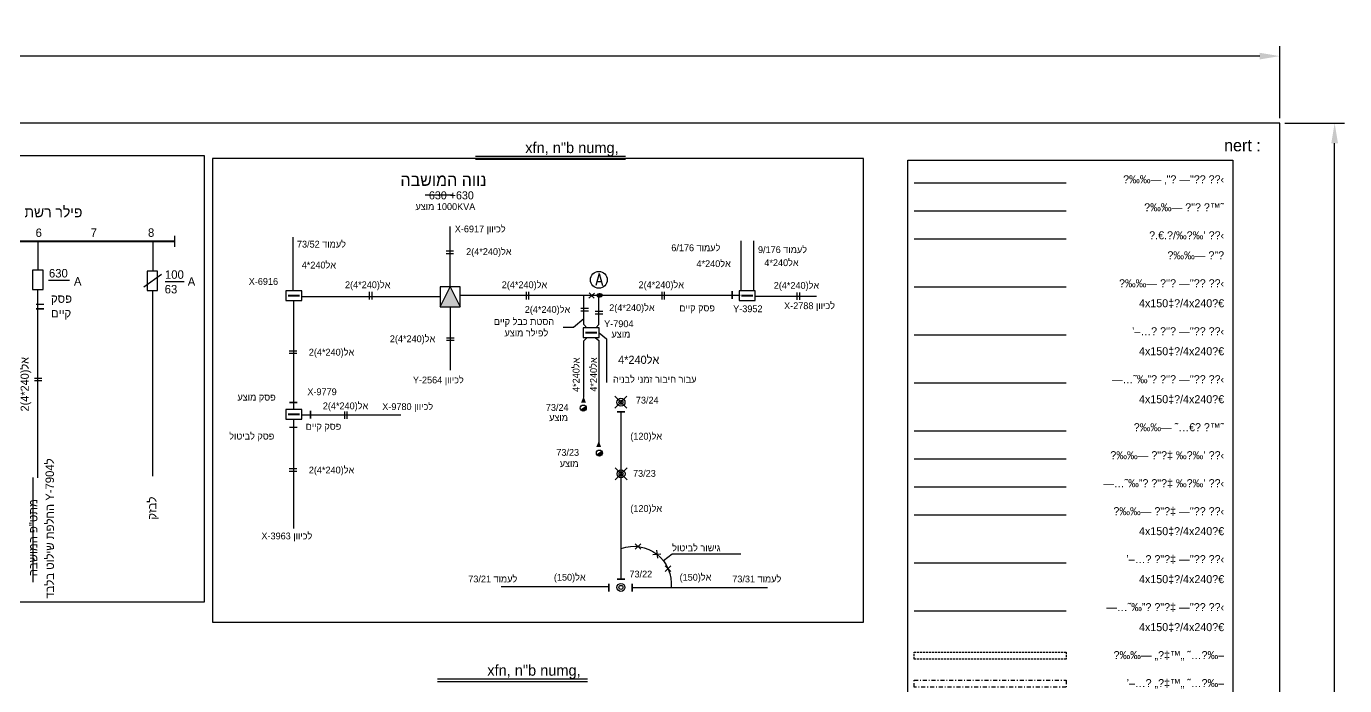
# Model space of a CAD drawing. Header units: metres. Extents: x 220080 to 220677, y 629869 to 630193.
# Drawn here: x 220512.6 to 220677.3, y 630111 to 630193.4 of the extents above; entities that cross this region are included whole.
import ezdxf
from ezdxf.enums import TextEntityAlignment as Align

# ---------------------------------------------------------------- set-up
doc = ezdxf.new("R2010")
doc.units = ezdxf.units.M
doc.header["$LTSCALE"] = 0.5
doc.header["$MEASUREMENT"] = 0
doc.header["$PDMODE"] = 66
doc.header["$PDSIZE"] = 0.75
doc.linetypes.add('DASH15', pattern=[1.5, 1, -0.5])
doc.linetypes.add('DASHDOT4', pattern=[4, 2, -1, 0, -1])
for name, color, linetype in [('1204', 7, 'Continuous'), ('1803', 36, 'Continuous'), ('6021', 5, 'Continuous'), ('6031', 254, 'Continuous'), ('6051', 130, 'Continuous'), ('6081', 1, 'CABLEUNDEXIST03'), ('6091', 3, 'CABLEUNDEXIST03'), ('6092', 3, 'CABLEUNDPROPOSE03'), ('6093', 3, 'CABLEUNDDESTROY03'), ('6141', 164, 'Continuous'), ('6143', 164, 'LINEDESTROY03'), ('6151', 6, 'CABLEUNDEXIST03'), ('6152', 6, 'CABLEUNDPROPOSE03'), ('6153', 6, 'CABLEUNDDESTROY03'), ('6202', 2, 'Continuous'), ('6211', 2, 'Continuous'), ('6241', 51, 'Continuous'), ('6241H', 7, 'Continuous'), ('6242', 51, 'Continuous'), ('6261', 51, 'Continuous'), ('6272', 7, 'Continuous'), ('6301', 7, 'Continuous'), ('6312', 7, 'Continuous'), ('6321', 7, 'Continuous'), ('6411', 7, 'Continuous'), ('6413', 7, 'Continuous'), ('6512', 120, 'Continuous'), ('6515', 121, 'Continuous'), ('6516', 20, 'Continuous'), ('6541', 7, 'Continuous'), ('6543', 7, 'Continuous'), ('6561', 7, 'Continuous'), ('6590', 90, 'Continuous'), ('6701', 7, 'DASH15'), ('6706', 7, 'Continuous'), ('6707', 7, 'DASHDOT4'), ('6815', 255, 'Continuous'), ('6901', 132, 'Continuous'), ('6910', 210, 'Continuous'), ('6911', 3, 'Continuous'), ('I_OTHER', 7, 'Continuous'), ('PLTMarker', 41, 'Continuous')]:
    doc.layers.add(name, color=color, linetype=linetype)
doc.styles.add('BITUL', font='bitul')
doc.styles.add('coord', font='romant', dxfattribs={"width": 0.8})
doc.styles.add('HEBTXT', font='HEBTXT')
doc.styles.add('MIRYM', font='mirym')
doc.linetypes.add('CABLEUNDDESTROY03', pattern='A,1,[223,elecad.shx,S=0.01,R=0,X=0,Y=0],3,[222,elecad.shx,S=0.01,R=0,X=0,Y=0],3,[222,elecad.shx,S=0.01,R=0,X=0,Y=0],2', length=9)
doc.linetypes.add('CABLEUNDEXIST03', pattern='A,3.5,[222,elecad.shx,S=0.01,R=0,X=0,Y=0],1.5', length=5)
doc.linetypes.add('CABLEUNDPROPOSE03', pattern='A,2,[222,elecad.shx,S=0.01,R=0,X=0,Y=0],2,-1', length=5)
doc.linetypes.add('LINEDESTROY03', pattern='A,1,[223,elecad.shx,S=0.01,R=0,X=0,Y=0],9', length=10)
doc.dimstyles.new('ISO-25', dxfattribs={"dimtxt": 2.5, "dimasz": 2.5, "dimexe": 1.25, "dimexo": 0.625, "dimtad": 1, "dimtxsty": 'Standard', "dimcen": 2.5, "dimadec": 0, "dimazin": 0, "dimtfac": 1, "dimtmove": 0, "dimatfit": 3, "dimfxl": 1, "dimarcsym": 0})

# ---------------------------------------------------------------- blocks, each defined once
blk = doc.blocks.new('6911')
at = {"color": 0, "style": 'HEBTXT', "flags": 1}
blk.add_attdef('CODE', (-2.918273786192863, 6.39860106401326), '', height=1.7, dxfattribs=at)
at = {"color": 0, "style": 'HEBTXT'}
for tag, p in [('PATH', (0.1685931892740369, 4.708077042660847)), ('HTCH', (0.1685931892740369, 2.708077042660845))]:
    blk.add_attdef(tag, text='', height=1.7, dxfattribs=at).set_placement(p, align=Align.MIDDLE_CENTER)
blk = doc.blocks.new('68152')
for p, q in [((0.9375, 0.3125), (-0.9375, 0.3125)), ((0.9375, -0.3125), (-0.9375, -0.3125))]:
    blk.add_line(p, q)
blk = doc.blocks.new('6516')
at = {"color": 0, "const_width": 0.4}
blk.add_lwpolyline([(0, 1), (0, -1)], dxfattribs=at)
at = {"color": 0, "style": 'HEBTXT', "flags": 1}
for tag, p in [('POLE_NUM', (0.5826660638338044, 1.177121769801831)), ('POLE_TYPE', (0.5905612888339269, -1.225765482506186))]:
    blk.add_attdef(tag, p, '', height=1.7, dxfattribs=at)
blk = doc.blocks.new('6241')
at = {"color": 0}
blk.add_lwpolyline([(-2, -1.2), (2, -1.2), (2, 1.2), (-2, 1.2)], close=True, dxfattribs=at)
blk.add_lwpolyline([(-2, -1.2), (2, -1.2), (2, 1.2), (-2, 1.2)], close=True, dxfattribs=at)
at = {"color": 0, "const_width": 0.48}
blk.add_lwpolyline([(-1.44, 0), (1.44, 0)], dxfattribs=at)
blk.add_lwpolyline([(-1.44, 0), (1.44, 0)], dxfattribs=at)
at = {"color": 0, "style": 'HEBTXT'}
blk.add_attdef('PIL_NAME', (2.419787829582073, 1.77638437479181), '', height=1.7, dxfattribs=at)
at = {"color": 0, "style": 'HEBTXT', "flags": 1}
for tag, p in [('TYPE', (2.430312187874677, -0.6100260974752345)), ('MAP_TYPE', (2.422904044661143, -2.676711798494251))]:
    blk.add_attdef(tag, p, '', height=1.7, dxfattribs=at)
blk = doc.blocks.new('6211')
at = {"color": 0}
blk.add_lwpolyline([(-2.5, -2.5), (0, 2.5), (2.5, -2.5)], dxfattribs=at)
blk.add_lwpolyline([(-2.5, 2.5), (-2.5, -2.5), (2.5, -2.5), (2.5, 2.5)], close=True, dxfattribs=at)
blk.add_solid([(-2.5, -2.5), (2.5, -2.5), (0, 2.5)], dxfattribs=at)
at = {"color": 0, "style": 'HEBTXT'}
for tag, p, height in [('TRN_NAME', (4.563382675933759, 3.519733351747331), 3), ('TRN_NUM', (4.563382675933759, -0.7016888716123217), 3), ('POWER', (4.56291519864105, -3.519416901574845), 2), ('TYPE', (4.593212029447955, -11.25255421108557), 3)]:
    blk.add_attdef(tag, p, '', height=height, dxfattribs=at)
at = {"color": 0, "style": 'HEBTXT', "flags": 1}
blk.add_attdef('MAP_TYPE', (4.559072320497362, -7.327940900794749), '', height=3, dxfattribs=at)
blk = doc.blocks.new('6242')
at = {"color": 0}
blk.add_lwpolyline([(-2, -1.200000000000003), (2, -1.200000000000003), (2, 1.200000000000003), (-2, 1.200000000000003)], close=True, dxfattribs=at)
at = {"color": 0, "const_width": 0.48}
blk.add_lwpolyline([(-1.439999999999998, 0), (1.439999999999998, 0)], dxfattribs=at)
at = {"color": 0, "style": 'HEBTXT'}
for tag, p, flags in [('TYPE', (2.555948707630591, -1.04808590352043), 1), ('MUZA', (-8.659714975046512, -2.456530541561108), 8)]:
    blk.add_attdef(tag, p, '', height=1.7, dxfattribs=dict(at, flags=flags))
blk.add_attdef('PIL_NAME', (2.55024480971781, 1.385631655236239), '', height=1.7, dxfattribs=at)
blk = doc.blocks.new('6413')
at = {"color": 0}
for p, q in [((1.5, 1.5), (-1.5, -1.5)), ((-1.5, 1.5), (1.5, -1.5))]:
    blk.add_line(p, q, dxfattribs=at)
for radius in [1, 0.5]:
    blk.add_circle((0, 0), radius, dxfattribs=at)
at = {"color": 0, "style": 'BITUL'}
blk.add_attdef('POLE_NUM', (2.364330923917632, 2.93911742985037), '', height=1.7, dxfattribs=at)
blk = doc.blocks.new('6411')
at = {"color": 0}
for radius in [1, 0.5]:
    blk.add_circle((0, 0), radius, dxfattribs=at)
at = {"color": 0, "style": 'HEBTXT'}
blk.add_attdef('POLE_NUM', (2.126488937151827, 2.490774940225096), '', height=1.7, dxfattribs=at)
at = {"color": 0, "style": 'HEBTXT', "flags": 1}
blk.add_attdef('MAP_TYPE', (2.14216140349835, -0.132200194083819), '', height=1.7, dxfattribs=at)
blk = doc.blocks.new('6515')
at = {"color": 0, "const_width": 0.4}
blk.add_lwpolyline([(0, 1), (0, -1)], dxfattribs=at)
at = {"color": 0, "style": 'HEBTXT', "flags": 1}
for tag, p in [('POLE_NUM', (0.5826660638338044, 1.177121769801831)), ('POLE_TYPE', (0.5905612888339269, -1.225765482506186))]:
    blk.add_attdef(tag, p, '', height=1.7, dxfattribs=at)
blk = doc.blocks.new('6901')
at = {"color": 0, "style": 'HEBTXT', "flags": 1}
blk.add_attdef('CODE', (-2.918273786192863, 6.39860106401326), '', height=1.7, dxfattribs=at)
at = {"color": 0, "style": 'HEBTXT'}
for tag, p in [('HTCH', (0.1685931892740369, 2.708077042660845)), ('PATH', (0.1685931892740369, 4.708077042660847))]:
    blk.add_attdef(tag, text='', height=1.7, dxfattribs=at).set_placement(p, align=Align.MIDDLE_CENTER)
blk = doc.blocks.new('cross')
at = {"color": 0}
for p, q in [((-1.4, 1.4), (1.4, -1.4)), ((-1.4, -1.4), (1.4, 1.4))]:
    blk.add_line(p, q, dxfattribs=at)
blk = doc.blocks.new('*X61')
at = {"color": 0}
for p, q in [((-1.5, 0), (1.5, 0)), ((-1.495065223846932, 0.0625), (1.495065223846932, 0.0625)), ((-1.479874685615862, 0.125), (1.479874685615862, 0.125)), ((-1.453100700006828, 0.1875), (1.453100700006827, 0.1875)), ((-1.411756462582292, 0.25), (1.411756462582291, 0.25)), ((-1.356330403009504, 0.3125), (1.356330403009503, 0.3125)), ((-1.291139962721677, 0.375), (1.291139962721677, 0.375)), ((-1.213218434796755, 0.4375), (1.213218434796755, 0.4375)), ((-1.117063435966106, 0.5), (1.117063435966105, 0.5)), ((-0.9929370095060425, 0.5625), (0.9929370095060414, 0.5625)), ((-0.8353804033591182, 0.625), (0.835380403359117, 0.625)), ((-0.6082807765439378, 0.6875), (0.6082807765439361, 0.6875)), ((-1.495065223846932, -0.0625), (1.495065223846932, -0.0625)), ((-1.479874685615862, -0.125), (1.479874685615862, -0.125)), ((-1.453100700006828, -0.1875), (1.453100700006827, -0.1875)), ((-1.411756462582292, -0.25), (1.411756462582291, -0.25)), ((-1.356330403009504, -0.3125), (1.356330403009503, -0.3125)), ((-1.291139962721677, -0.375), (1.291139962721677, -0.375)), ((-1.213218434796755, -0.4375), (1.213218434796755, -0.4375)), ((-1.117063435966106, -0.5), (1.117063435966106, -0.5)), ((-0.9929370095060419, -0.5625), (0.9929370095060422, -0.5625)), ((-0.8353804033591177, -0.625), (0.8353804033591182, -0.625)), ((-0.6082807765439366, -0.6875), (0.608280776543938, -0.6875))]:
    blk.add_line(p, q, dxfattribs=at)
blk = doc.blocks.new('6706')
at = {"color": 0}
blk.add_lwpolyline([(0.5002500000000001, 0, 0.1747045211890322), (0.4697119377375712, 0.0847316068598288, 0.1042029417664258), (0.3537301672885703, 0.1768650836442852, 0.06494810165028918), (0.2023165052680866, 0.2293944063765665, 0.05109929896207802), (0, 0.250125, 0.051099298962078), (-0.2023165052680866, 0.2293944063765665, 0.06494810165028922), (-0.3537301672885703, 0.1768650836442852, 0.1042029417664257), (-0.4697119377375713, 0.0847316068598288, 0.1747045211890319), (-0.5002500000000001, 0, 0.1747045211890319), (-0.4697119377375713, -0.0847316068598288, 0.1042029417664257), (-0.3537301672885703, -0.1768650836442852, 0.06494810165028929), (-0.2023165052680866, -0.2293944063765665, 0.05109929896207805), (0, -0.250125, 0.05109929896207797), (0.202316505268087, -0.2293944063765665, 0.06494810165028922), (0.3537301672885703, -0.1768650836442852, 0.1042029417664257), (0.4697119377375713, -0.08473160685982871, 0.1747045211890321)], format="xyb", close=True, dxfattribs=at)
at = {"color": 0, "xscale": 0.3335, "yscale": 0.3335, "zscale": 0.3335}
blk.add_blockref('*X61', (0, 0), dxfattribs=at)
at = {"color": 0, "style": 'HEBTXT'}
for tag, p in [('MUFA_NUM', (1.759543202512226, 2.35284648503706)), ('COMMENT1', (1.759543202512226, -0.9804868482962732))]:
    blk.add_attdef(tag, p, '', height=2, dxfattribs=at)
at = {"color": 0, "style": 'HEBTXT', "flags": 1}
blk.add_attdef('TYPE', (1.766515960888016, -4.27878517695975), '', height=2, dxfattribs=at)
blk = doc.blocks.new('6312')
at = {"color": 0, "const_width": 0.75}
blk.add_lwpolyline([(-0.3076935695733897, -0.2143587349355877, 0.7341465326410097), (0.375, 0, 0.1533050767942375), (0.3076935695733897, 0.2143587349355878, 1)], format="xyb", dxfattribs=at)
at = {"color": 0}
blk.add_lwpolyline([(-0.6153871391467794, -0.4287174698711755), (0.6153871391467793, 0.4287174698711755)], dxfattribs=at)
blk.add_circle((0, 0), 0.75, dxfattribs=at)
at = {"color": 0, "style": 'HEBTXT'}
blk.add_attdef('POLE_NUM', (1.75, 1.75), '', height=1.7, dxfattribs=at)
at = {"color": 0, "style": 'HEBTXT', "flags": 8}
blk.add_attdef('MUZA', (-7.249837951713213, -2.728775486892131), '', height=1.7, dxfattribs=at)
blk = doc.blocks.new('*D67')
at = {"layer": 'Defpoints', "color": 0, "transparency": 16777216}
for p in [(220669.2298932081, 630181.2781741465), (220676.0971794372, 630181.2781741465), (220669.2298932081, 629869.3261636809)]:
    blk.add_point(p, dxfattribs=at)
at = {"layer": 'I_OTHER', "color": 0, "lineweight": -2, "transparency": 16777216}
for p, q in [((220669.8548932081, 630181.2781741465), (220677.3471794372, 630181.2781741465)), ((220676.0971794372, 629871.8261636809), (220676.0971794372, 630178.7781741465)), ((220669.8548932081, 629869.3261636809), (220677.3471794372, 629869.3261636809))]:
    blk.add_line(p, q, dxfattribs=at)
at = {"layer": 'I_OTHER', "color": 0, "transparency": 16777216}
for points in [[(220675.6805127706, 630178.7781741465), (220676.5138461039, 630178.7781741465), (220676.0971794372, 630181.2781741465)], [(220675.6805127706, 629871.8261636809), (220676.5138461039, 629871.8261636809), (220676.0971794372, 629869.3261636809)]]:
    blk.add_solid(points, dxfattribs=at)
at = {"layer": 'I_OTHER', "color": 0, "transparency": 16777216, "insert": (220674.013846104, 630025.3021689137), "char_height": 2.5, "attachment_point": 5, "rotation": 90}
blk.add_mtext('311,95', dxfattribs=at)
blk = doc.blocks.new('*D68')
at = {"layer": 'Defpoints', "color": 0, "transparency": 16777216}
for p in [(220288.2394332671, 630189.6722798666), (220288.2394332671, 630181.2781741463), (220669.229893208, 630181.2781741463)]:
    blk.add_point(p, dxfattribs=at)
at = {"layer": 'I_OTHER', "color": 0, "lineweight": -2, "transparency": 16777216}
for p, q in [((220288.2394332671, 630181.9031741463), (220288.2394332671, 630190.9222798666)), ((220666.729893208, 630189.6722798666), (220290.7394332671, 630189.6722798666)), ((220669.229893208, 630181.9031741463), (220669.229893208, 630190.9222798666))]:
    blk.add_line(p, q, dxfattribs=at)
at = {"layer": 'I_OTHER', "color": 0, "transparency": 16777216}
for points in [[(220290.7394332671, 630190.0889465333), (220290.7394332671, 630189.2556132), (220288.2394332671, 630189.6722798666)], [(220666.729893208, 630190.0889465333), (220666.729893208, 630189.2556132), (220669.229893208, 630189.6722798666)]]:
    blk.add_solid(points, dxfattribs=at)
at = {"layer": 'I_OTHER', "color": 0, "transparency": 16777216, "insert": (220478.7346632375, 630191.7556132), "char_height": 2.5, "attachment_point": 5}
blk.add_mtext('380,99', dxfattribs=at)
blk = doc.blocks.new('6241H')
at = {"color": 0}
blk.add_lwpolyline([(-2, -1.2), (2, -1.2), (2, 1.2), (-2, 1.2)], close=True, dxfattribs=at)
at = {"color": 0, "linetype": 'ByBlock', "style": 'HEBTXT'}
blk.add_text('ח', height=0.9, dxfattribs=at).set_placement((0.2335481455272372, -0.2991030113307716), align=Align.RIGHT)
blk.add_attdef('PIL_NAME', (2.417535282642969, 1.827389665479522), '', height=1.7, dxfattribs=at)
at = {"color": 0, "linetype": 'ByBlock', "style": 'HEBTXT', "flags": 1}
for tag, p in [('TYPE', (2.428059640935572, -0.4960219899886695)), ('MAP_TYPE', (2.420651497722039, -2.562707691007686))]:
    blk.add_attdef(tag, p, '', height=1.7, dxfattribs=at)
blk = doc.blocks.new('6261')
blk.add_lwpolyline([(-2, -1.2), (2, -1.2), (2, 1.2), (-2, 1.2)], close=True)
at = {"color": 0}
blk.add_solid([(2, 1.2), (-2, -1.2), (2, -1.2)], dxfattribs=at)
at = {"color": 0, "style": 'HEBTXT'}
blk.add_attdef('PIL_NAME', (2.688568017509152, 2.417755627569382), '', height=1.7, dxfattribs=at)
at = {"style": 'HEBTXT'}
blk.add_attdef('CAMUT_MONIM', (2.488568017509152, 0.2177556275693817), '', height=1.7, dxfattribs=at)
at = {"color": 0, "style": 'HEBTXT', "flags": 1}
for tag, p in [('TYPE', (2.58533228874601, -1.772579475561686)), ('MAP_TYPE', (2.688568017509152, -3.782244372430618))]:
    blk.add_attdef(tag, p, '', height=1.7, dxfattribs=at)
blk = doc.blocks.new('6272')
at = {"color": 0}
blk.add_lwpolyline([(-1.5, -1), (1.5, -1), (1.5, 1), (-1.5, 1)], close=True, dxfattribs=at)
for points in [[(-1.5, -1), (-1.5, 0), (1.5, 0)], [(-1.5, -1), (1.5, -1), (1.5, 0)]]:
    blk.add_lwpolyline(points, close=True)
for points in [[(-1.5, -1), (-1.5, 0), (1.5, 0)], [(-1.5, -1), (1.5, -1), (1.5, 0)]]:
    blk.add_solid(points, dxfattribs=at)
at = {"color": 0, "linetype": 'ByBlock', "style": 'HEBTXT'}
for tag, p in [('TYPE', (2.641672413311696, 2.62785519489352)), ('NAME', (2.641672413311696, 0.3611885282268537))]:
    blk.add_attdef(tag, p, '', height=1.5, dxfattribs=at)
at = {"color": 0, "style": 'HEBTXT', "flags": 8}
blk.add_attdef('MUZA', (-7.98115257728378, -2.726578041105874), '', height=1.5, dxfattribs=at)
at = {"color": 0, "linetype": 'ByBlock', "style": 'HEBTXT', "flags": 1}
blk.add_attdef('ORDER_NUM', (2.641672413311696, -4.31815176678294), '', height=1.5, dxfattribs=at)
at = {"color": 0, "style": 'HEBTXT'}
blk.add_attdef('FUSE_SIZE', (2.611552729930775, -2.012664990608307), '', height=1.5, dxfattribs=at)
blk = doc.blocks.new('6321')
at = {"color": 0, "const_width": 0.75}
blk.add_lwpolyline([(-0.375, 0, 1), (0.375, 0, 1)], format="xyb", close=True, dxfattribs=at)
at = {"color": 0}
blk.add_circle((0, 0), 0.75, dxfattribs=at)
at = {"color": 0, "style": 'HEBTXT'}
blk.add_attdef('POLE_NUM', (1.75, 1.75), '', height=1.7, dxfattribs=at)
at = {"color": 0, "style": 'HEBTXT', "flags": 1}
blk.add_attdef('MAP_TYPE', (1.734150735097358, -0.7166667142011275), '', height=1.7, dxfattribs=at)
blk = doc.blocks.new('6301')
at = {"color": 0}
blk.add_circle((0, 0), 0.75, dxfattribs=at)
at = {"color": 0, "style": 'HEBTXT'}
blk.add_attdef('POLE_NUM', (1.75, 1.75), '', height=1.7, dxfattribs=at)
at = {"color": 0, "style": 'HEBTXT', "flags": 1}
blk.add_attdef('MAP_TYPE', (1.766372527975883, -0.7810773311465639), '', height=1.7, dxfattribs=at)
blk = doc.blocks.new('6541')
at = {"color": 0}
blk.add_lwpolyline([(0.7499960592755787, -0.0024312694426633), (5.749996059275579, -0.0024312694426633), (3.249996059275579, 0.4975687305573367), (3.249996059275579, -0.5024312694426633), (5.749996059275579, -0.0024312694426633)], dxfattribs=at)
blk.add_solid([(3.249996059275579, -0.5024312694426633), (3.249996059275579, 0.4975687305573367), (5.749996059275579, -0.0024312694426633)], dxfattribs=at)
blk = doc.blocks.new('6543')
at = {"color": 0}
for p, q in [((5.749869797818557, 2.486025511832076), (6.978597864252045, 1.625660857305506)), ((5.749869797818557, 0.812702280683166), (6.978597864252045, -0.0476623738434036)), ((5.749869797818557, -0.9007564268459854), (6.978597864252045, -1.761121081372555)), ((5.749869797818557, -2.513974488167924), (6.978597864252045, -3.374339142694494))]:
    blk.add_line(p, q, dxfattribs=at)
for points in [[(0.7498697978185578, -0.0139744881679244), (5.749869797818557, -0.0139744881679244), (3.249869797818558, 0.4860255118320757), (3.249869797818558, -0.5139744881679243), (5.749869797818557, -0.0139744881679244)], [(5.749869797818557, -2.513974488167924), (5.749869797818557, 2.486025511832076)]]:
    blk.add_lwpolyline(points, dxfattribs=at)
blk.add_solid([(3.249869797818558, -0.5139744881679243), (3.249869797818558, 0.4860255118320757), (5.749869797818557, -0.0139744881679244)], dxfattribs=at)
blk = doc.blocks.new('6590')
at = {"color": 0}
for points in [[(2.165063509461096, -1.25), (-2.165063509461096, 1.25)], [(2.165063509461096, 1.250000000000001), (-2.165063509461096, -1.250000000000001)], [(0, 2.5), (0, -2.5)]]:
    blk.add_lwpolyline(points, dxfattribs=at)
blk.add_circle((0, 0), 2.5, dxfattribs=at)
at = {"color": 0, "style": 'HEBTXT'}
blk.add_attdef('CENT_NAME', (2.5, 3), '', height=3, dxfattribs=at)
at = {"color": 0, "style": 'HEBTXT', "flags": 1}
blk.add_attdef('MAP_TYPE', (2.874901055993118, -1.592969820951614), '', height=3, dxfattribs=at)
blk = doc.blocks.new('6561')
at = {"color": 0}
blk.add_line((0, 0), (-1.620490120578324, -3.719807063695043), dxfattribs=at)
at = {"color": 0, "flags": 128}
for points in [[(-2.811632282391656, -3.201961168437265), (-0.5189275815500878, -4.19870845566038)], [(-2.717806771863252, -4.060562942293473), (-1.185139280860312, -4.726886068587191)], [(-2.623981261363951, -4.919164716266097), (-1.851350979937706, -5.255063681746833)]]:
    blk.add_lwpolyline(points, dxfattribs=at)
at = {"color": 0, "style": 'HEBTXT'}
for tag, p in [('TYPE', (1.690628650510916, -1.644251966383308)), ('DESC', (1.690628650510916, -4.208646675571798))]:
    blk.add_attdef(tag, p, '', height=1.5, dxfattribs=at)
blk = doc.blocks.new('1204')
at = {"layer": '6021'}
blk.add_lwpolyline([(-39.5, -6.999999999999996), (-77.5, -6.999999999999991)], dxfattribs=at)
at = {"layer": '6031'}
blk.add_lwpolyline([(-39.50000000000001, -61.99999999999999), (-77.50000000000001, -61.99999999999999)], dxfattribs=at)
at = {"layer": '6051'}
blk.add_lwpolyline([(-39.5, -13.99999999999999), (-77.5, -13.99999999999999)], dxfattribs=at)
at = {"layer": '6081'}
blk.add_lwpolyline([(-39.5, 4.837354856632045e-15), (-77.5, 9.491012693391987e-15)], dxfattribs=at)
at = {"layer": '6091'}
blk.add_lwpolyline([(-39.50000000000001, -26), (-77.5, -25.99999999999999)], dxfattribs=at)
at = {"layer": '6092'}
blk.add_lwpolyline([(-39.50000000000001, -37.99999999999999), (-77.5, -37.99999999999999)], dxfattribs=at)
at = {"layer": '6093'}
blk.add_lwpolyline([(-39.50000000000001, -49.99999999999999), (-77.5, -49.99999999999999)], dxfattribs=at)
at = {"layer": '6141'}
blk.add_lwpolyline([(-39.50000000000001, -69), (-77.50000000000001, -69)], dxfattribs=at)
at = {"layer": '6143'}
blk.add_lwpolyline([(-39.50000000000001, -76), (-77.50000000000001, -76)], dxfattribs=at)
at = {"layer": '6151'}
blk.add_lwpolyline([(-39.50000000000001, -83), (-77.50000000000001, -83)], dxfattribs=at)
at = {"layer": '6152'}
blk.add_lwpolyline([(-39.50000000000001, -95), (-77.50000000000001, -95)], dxfattribs=at)
at = {"layer": '6153'}
blk.add_lwpolyline([(-39.50000000000002, -107), (-77.50000000000003, -107)], dxfattribs=at)
at = {"layer": '6512'}
blk.add_arc((-58.50000000000004, -218.3333333333333), 4, 22, 158, dxfattribs=at)
at = {"layer": '6701'}
blk.add_line((-39.50000000000002, -119), (-77.50000000000003, -119), dxfattribs=at)
at = {"layer": '6701', "linetype": 'DASH15'}
blk.add_lwpolyline([(-39.50000000000002, -119), (-77.50000000000003, -119), (-77.50000000000003, -117.25), (-39.50000000000002, -117.25)], close=True, dxfattribs=at)
at = {"layer": '6707', "linetype": 'DASHDOT4'}
blk.add_lwpolyline([(-39.50000000000002, -126), (-77.50000000000003, -126), (-77.50000000000003, -124.25), (-39.50000000000002, -124.25)], close=True, dxfattribs=at)
at = {"layer": 'PLTMarker', "const_width": 1.5}
blk.add_lwpolyline([(-39.50000000000005, -273), (-77.50000000000006, -273)], dxfattribs=at)
at = {"layer": '6211'}
blk.add_blockref('6211', (-58.50000000000002, -133), dxfattribs=at)
at = {"layer": '6241'}
blk.add_blockref('6241', (-58.50000000000003, -140), dxfattribs=at)
at = {"layer": '6241H'}
blk.add_blockref('6241H', (-58.50000000000003, -154), dxfattribs=at)
at = {"layer": '6242'}
ref = blk.add_blockref('6242', (-58.50000000000003, -147), dxfattribs=at)
ref.add_attrib('MUZA', 'עצומ', (-67.15971497504654, -149.4565305415611), dxfattribs={"layer": '0', "color": 0, "height": 1.7, "style": 'HEBTXT'})
at = {"layer": '6261'}
blk.add_blockref('6261', (-58.50000000000003, -161), dxfattribs=at)
at = {"layer": '6272'}
ref = blk.add_blockref('6272', (-58.50000000000003, -168), dxfattribs=at)
ref.add_attrib('MUZA', 'עצומ', (-66.48115257728381, -170.7265780411059), dxfattribs={"layer": '0', "color": 0, "height": 1.5, "style": 'HEBTXT'})
at = {"layer": '6301'}
blk.add_blockref('6301', (-58.50000000000004, -210), dxfattribs=at)
at = {"layer": '6312'}
ref = blk.add_blockref('6312', (-58.50000000000004, -203), dxfattribs=at)
ref.add_attrib('MUZA', 'עצומ', (-65.74983795171325, -205.7287754868921), dxfattribs={"layer": '0', "color": 0, "height": 1.7, "style": 'HEBTXT'})
at = {"layer": '6321'}
blk.add_blockref('6321', (-58.50000000000004, -196), dxfattribs=at)
at = {"layer": '6411'}
blk.add_blockref('6411', (-58.50000000000004, -182), dxfattribs=at)
at = {"layer": '6413'}
blk.add_blockref('6413', (-58.50000000000004, -189), dxfattribs=at)
at = {"layer": '6515'}
blk.add_blockref('6515', (-58.50000000000004, -224), dxfattribs=at)
at = {"layer": '6516'}
blk.add_blockref('6516', (-58.50000000000004, -231), dxfattribs=at)
at = {"layer": '6541'}
blk.add_blockref('6541', (-60.70000000000005, -238), dxfattribs=at)
at = {"layer": '6543'}
blk.add_blockref('6543', (-60.70000000000005, -245), dxfattribs=at)
at = {"layer": '6561'}
blk.add_blockref('6561', (-58.50000000000005, -266), dxfattribs=at)
at = {"layer": '6590'}
blk.add_blockref('6590', (-58.50000000000005, -252), dxfattribs=at)
at = {"layer": '6706'}
blk.add_blockref('6706', (-58.50000000000005, -259), dxfattribs=at)
at = {"layer": '1204', "style": 'MIRYM'}
blk.add_text('nert :', height=3, dxfattribs=at).set_placement((4.898587196589413e-16, 8))
at = {"layer": '1204', "style": 'HEBTXT'}
for s, p in [('\x8d‰‰— ‚"\x8e —"\x9a\x9a \x8c\x81‹', (0, 0)), ('\x8d‰‰— \x90"\x8e \x9a™˜', (-1.285879139104721e-15, -7)), ('\x8e.€.\x9a/‰\x8c‰’ \x8c\x81‹', (-2.571758278209442e-15, -14)), ('\x8d‰‰— \x90"\x8e', (-3.490243377569956e-15, -19)), ("\x8d‰‰— \x90''\x8e —''\x9a\x9a \x8c\x81‹", (-4.776122516674677e-15, -26)), ('4x150‡\x90/4x240\x8c€', (-5.694607616035192e-15, -31)), ("’–…\x8e \x90''\x8e —''\x9a\x9a \x8c\x81‹", (-6.980486755139913e-15, -38)), ('4x150‡\x90/4x240\x8c€', (-7.898971854500428e-15, -43)), ("—…˜‰”\x8c \x90''\x8e —''\x9a\x9a \x8c\x81‹", (-9.184850993605149e-15, -50)), ('4x150‡\x90/4x240\x8c€', (-1.010333609296566e-14, -55)), ('\x8d‰‰— ˜…€\x8e \x9a™˜', (-1.138921523207038e-14, -62)), ('\x8d‰‰— \x81"\x8c‡ ‰\x8c‰’ \x8c\x81‹', (-1.267509437117511e-14, -69)), ('—…˜‰”\x8c \x81"\x8c‡ ‰\x8c‰’ \x8c\x81‹', (-1.396097351027983e-14, -76)), ('\x8d‰‰— \x81"\x8c‡ —\'\'\x9a\x9a \x8c\x81‹', (-1.524685264938455e-14, -83)), ('4x150‡\x90/4x240\x8c€', (-1.616533774874506e-14, -88)), ('’–…\x8e \x81"\x8c‡ —\'\'\x9a\x9a \x8c\x81‹', (-1.745121688784978e-14, -95)), ('4x150‡\x90/4x240\x8c€', (-1.83697019872103e-14, -100)), ('—…˜‰”\x8c \x81"\x8c‡ —\'\'\x9a\x9a \x8c\x81‹', (-1.965558112631502e-14, -107)), ('4x150‡\x90/4x240\x8c€', (-2.057406622567553e-14, -112)), ('\x8d‰‰— „\x8c‡™„ ˜…\x90‰–', (-2.185994536478026e-14, -119)), ('’–…\x8e „\x8c‡™„ ˜…\x90‰–', (-2.314582450388498e-14, -126)), ('\x9a\x8e‰‰— \x9a‰\x8e‰\x90” ˆ"\x9a', (-2.44317036429897e-14, -133)), ('\x8d‰‰— „—…\x8c‡ \x8f…˜€', (-2.571758278209442e-14, -140)), ('’–…\x8e „—…\x8c‡ \x8f…˜€', (-2.700346192119914e-14, -147)), ("\x8d‰‰— \x81''\x8c‡ ˜\x8c‰”", (-2.828934106030387e-14, -154)), ('\x8d‰‰— \x8d‰\x90…\x8e \x8f…˜€', (-2.957522019940859e-14, -161)), ('’–…\x8e \x9a‰™€˜ „‡ˆ\x81€ / „ƒ‰ƒ\x8e \x8f…˜€', (-3.086109933851331e-14, -168)), ('„\x90\x81\x8e\x8c ˜…\x81‰‡', (-3.214697847761803e-14, -175)), ('\x8d‰‰— \x90"\x8e ˜…\x90‰– ƒ…\x8e’', (-3.343285761672275e-14, -182)), ('—…˜‰”\x8c \x90"\x8e ˜…\x90‰– ƒ…\x8e’', (-3.471873675582746e-14, -189)), ('\x8d‰‰— \x90"\x8e „\x8c’\x9a ƒ…\x8e’', (-3.600461589493218e-14, -196)), ('’–…\x8e \x90"\x8e \x8f…ˆ\x81 ƒ…\x8e’', (-3.72904950340369e-14, -203)), ('\x8d‰‰— \x90"\x8e •’ ƒ…\x8e’', (-3.857637417314162e-14, -210)), ('\x90"\x8e ˜…™‰‚', (-3.986225331224634e-14, -217)), ('\x90"\x8e ‰\x8c‰’ „ƒ˜”„', (-4.114813245135106e-14, -224)), ('\x90"\x8e —"\x9a\x9a „ƒ˜”„', (-4.243401159045578e-14, -231)), ('\x8f‚…’', (-4.37198907295605e-14, -238)), ('˜‰—\x8c \x8f‚…’', (-4.500576986866522e-14, -245)), ('˜…€\x8e \x9a‰†‹˜\x8e', (-4.629164900776994e-14, -252)), ('„”…\x8e', (-4.757752814687466e-14, -259)), ('\x9a\x8e‰‰— „—˜€„', (-4.886340728597937e-14, -266)), ('\x8d‰’–…\x8e \x8d‰ˆ‰˜” \x9a™‚ƒ„', (-5.014928642508409e-14, -273))]:
    blk.add_text(s, height=2, dxfattribs=at).set_placement(p, align=Align.RIGHT)

msp = doc.modelspace()

# ---------------------------------------------------------------- linework, layer by layer
at = {"layer": '1204'}
for points in [[(220288.2394332671, 629869.3261636806), (220669.229893208, 629869.3261636806), (220669.229893208, 630181.2781741463), (220288.2394332671, 630181.2781741463)], [(220663.393919087, 630034.295438038), (220622.7733766931, 630034.295438038), (220622.7733766931, 630176.6675962476), (220663.393919087, 630176.6675962476)]]:
    msp.add_lwpolyline(points, close=True, dxfattribs=at)
at = {"layer": '1204', "flags": 128}
msp.add_lwpolyline([(220586.9319697744, 630128.0936050884, -0.5561354408896334), (220593.1672371693, 630123.227712007, -7.839786711006258)], format="xyb", dxfattribs=at)
at = {"layer": '1803', "color": 0}
msp.add_circle((220584.1452208548, 630161.7021756192), 1.057002272589663, dxfattribs=at)
at = {"layer": '6051', "linetype": 'Continuous'}
for points in [[(220585.3342860413, 630123.3087469256), (220571.954081041, 630123.3087469256)], [(220588.3752457784, 630123.227712007), (220605.2424151684, 630123.227712007)]]:
    msp.add_lwpolyline(points, dxfattribs=at)
at = {"layer": '6091', "flags": 128}
for points in [[(220565.5801339617, 630160.836732945), (220565.5801339617, 630168.3569823764)], [(220545.9628286067, 630160.3343824282), (220545.9628286067, 630167.0458077312)], [(220601.9166033623, 630160.2887522173), (220601.9166033623, 630166.564791535)], [(220603.5238375438, 630160.2887522173), (220603.5238375438, 630166.564791535)], [(220545.9695816254, 630159.1112889964), (220545.9695816254, 630145.5367334483)], [(220564.3301339617, 630159.5848618832), (220547.0796328913, 630159.5848618832)], [(220565.5801339617, 630158.336732945), (220565.5801339617, 630150.393722104)], [(220601.8224692407, 630159.7272423289), (220566.8563896553, 630159.7272423289)], [(220603.647484841, 630159.6710229911), (220611.3283128095, 630159.6710229911)], [(220545.9695816254, 630144.1634004257), (220545.9695816254, 630130.5888448776)], [(220547.0243403526, 630144.8353572268), (220559.3936172634, 630144.8353572268)]]:
    msp.add_lwpolyline(points, dxfattribs=at)
at = {"layer": '6091'}
msp.add_lwpolyline([(220514.0159251742, 630160.4813458453), (220514.0159251743, 630136.926952307)], dxfattribs=at)
at = {"layer": '6092'}
for points in [[(220582.6454177182, 630155.6826315527), (220582.269904339, 630156.107562109), (220582.269904339, 630159.7272423289)], [(220583.7533856278, 630155.6826315527), (220584.1568475573, 630156.107562109), (220584.1568475573, 630159.7272423289)], [(220582.6824276527, 630154.4826315527), (220582.2442400984, 630154.0272458323), (220582.2442400984, 630146.997706793)], [(220583.6967929003, 630154.4826315527), (220584.1454874878, 630154.103240353), (220584.1454874878, 630141.3740771805)]]:
    msp.add_lwpolyline(points, dxfattribs=at)
at = {"layer": '6092', "flags": 128}
for points in [[(220582.2415553711, 630147.1144725835, 0, 0.6, 0), (220582.229279571, 630146.3505965773, 0.6, 0.6, 0)], [(220584.1416845966, 630141.5613950494, 0, 0.6, 0), (220584.1294087965, 630140.7975190432, 0.6, 0.6, 0)]]:
    msp.add_lwpolyline(points, format="xyseb", dxfattribs=at)
at = {"layer": '6143'}
msp.add_lwpolyline([(220586.9319697744, 630124.3131514281), (220586.9319697744, 630145.1401922442)], dxfattribs=at)
at = {"layer": '6151'}
msp.add_lwpolyline([(220528.3747383765, 630160.3001655876), (220528.3747383765, 630137.1627186787)], dxfattribs=at)
at = {"layer": '6152'}
msp.add_lwpolyline([(220584.1836992305, 630155.0826315527), (220585.0929266663, 630154.3391803129), (220585.0929266663, 630148.8591517252)], dxfattribs=at)
at = {"layer": '6706', "flags": 128}
msp.add_lwpolyline([(220531.1666679073, 630165.8352959942), (220531.1666679073, 630167.1983099057)], dxfattribs=at)
at = {"layer": '6815'}
msp.add_lwpolyline([(220535.8738600332, 630118.9131156415), (220617.2225390507, 630118.9131156415), (220617.2225390507, 630176.8546567023), (220535.8738600332, 630176.8546567023)], close=True, dxfattribs=at)
at = {"layer": '6815', "flags": 128}
for points in [[(220562.4301873602, 630172.3115213151), (220565.8667508937, 630172.3115213151)], [(220579.6772357328, 630155.7891116511), (220580.978018581, 630155.7891116511), (220582.269904339, 630156.8579164272)]]:
    msp.add_lwpolyline(points, dxfattribs=at)
at = {"layer": 'I_OTHER'}
for p, q in [((220515.353357564, 630161.6637883381), (220517.9831034534, 630161.6637883381)), ((220529.4835461733, 630162.355533481), (220527.2750018985, 630160.7788383822)), ((220529.9684933365, 630161.502197784), (220532.341642556, 630161.502197784))]:
    msp.add_line(p, q, dxfattribs=at)
msp.add_lwpolyline([(220471.878757995, 630121.4286287338), (220534.8601742952, 630121.4286287338), (220534.8601742952, 630177.1950071341), (220471.878757995, 630177.1950071341)], close=True, dxfattribs=at)
for points in [[(220568.7329916612, 630177.1651847763), (220587.4581503128, 630177.1651847765)], [(220568.7329916612, 630176.8074729054), (220587.4581503128, 630176.8074729056)], [(220563.9862449572, 630111.8126791576), (220582.7114036087, 630111.8126791578)], [(220563.9862449572, 630111.4549672867), (220582.7114036087, 630111.4549672869)]]:
    msp.add_lwpolyline(points, dxfattribs=at)
at = {"layer": 'I_OTHER', "const_width": 0.25}
msp.add_lwpolyline([(220473.976043723, 630166.4580732965), (220531.1666679073, 630166.5168029497)], dxfattribs=at)
at = {"layer": 'I_OTHER', "flags": 128}
for points in [[(220514.0311123103, 630166.4580732967), (220514.0311123103, 630162.8975654294)], [(220528.3994932264, 630166.4732899636), (220528.3994932264, 630162.9127820965)], [(220513.4209670878, 630136.9833134997), (220513.4209670878, 630123.8877298703)], [(220601.8716569989, 630127.3770150885), (220593.3240905878, 630127.3770150885), (220592.2391594505, 630126.5489451904)]]:
    msp.add_lwpolyline(points, dxfattribs=at)
for points in [[(220513.3737871951, 630160.4798994547), (220514.6884374256, 630160.4798994547), (220514.6884374256, 630162.8975654294), (220513.3737871951, 630162.8975654294)], [(220527.6851216343, 630160.3527515653), (220528.9997718649, 630160.3527515653), (220528.9997718649, 630162.77041754), (220527.6851216343, 630162.77041754)]]:
    msp.add_lwpolyline(points, close=True, dxfattribs=at)

# ---------------------------------------------------------------- block references
at = {"layer": '1204', "xscale": 0.5, "yscale": 0.5}
msp.add_blockref('1204', (220662.2874320855, 630173.7715737596), dxfattribs=at)
at = {"layer": '6091', "linetype": 'CABLEUNDEXIST03', "xscale": 0.232839119994472, "yscale": 0.232839119994472, "zscale": 0.232839119994472, "rotation": 87.25758075532491}
msp.add_blockref('cross', (220583.2462774176, 630159.7301337558), dxfattribs=at)
at = {"layer": '6211', "linetype": 'Continuous'}
ref = msp.add_blockref('6211', (220565.5801339617, 630159.586732945), dxfattribs=dict(at, xscale=0.5, yscale=0.5, zscale=0.5))
ref.add_attrib('TRN_NAME', 'הבשומה הוונ', (220559.3483056533, 630173.4346054896), dxfattribs={"layer": '0', "color": 0, "height": 1.5, "style": 'HEBTXT'})
ref.add_attrib('POWER', '630 +630', (220562.9106592613, 630171.7661556534), dxfattribs={"layer": '0', "color": 0, "height": 1, "style": 'HEBTXT'})
at = {"layer": '6241', "linetype": 'Continuous'}
ref = msp.add_blockref('6241', (220546.0259271961, 630159.7112889964), dxfattribs=dict(at, xscale=0.5, yscale=0.5, zscale=0.5))
ref.add_attrib('PIL_NAME', 'X-6916', (220540.3961706703, 630161.0695206462), dxfattribs={"layer": '0', "color": 0, "height": 0.85, "style": 'HEBTXT'})
ref = msp.add_blockref('6241', (220602.6769518778, 630159.7112889964), dxfattribs=dict(at, xscale=0.5, yscale=0.5, zscale=0.5))
ref.add_attrib('PIL_NAME', 'Y-3952', (220600.9346522982, 630157.6526785401), dxfattribs={"layer": '0', "color": 0, "height": 0.85, "style": 'HEBTXT'})
ref = msp.add_blockref('6241', (220546.0259271961, 630144.8849614508), dxfattribs=dict(at, xscale=0.5, yscale=0.5, zscale=0.5))
ref.add_attrib('PIL_NAME', 'X-9779', (220547.7248477634, 630147.2755352171), dxfattribs={"layer": '0', "color": 0, "height": 0.85, "style": 'HEBTXT'})
at = {"layer": '6242'}
ref = msp.add_blockref('6242', (220583.1836992305, 630155.0826315527), dxfattribs=dict(at, xscale=0.5, yscale=0.5, zscale=0.5))
ref.add_attrib('MUZA', 'עצומ', (220585.7271761474, 630154.4749513069), dxfattribs={"layer": '0', "color": 0, "height": 0.8500000000000001, "style": 'HEBTXT', "flags": 8})
ref.add_attrib('PIL_NAME', 'Y-7904', (220584.8087684653, 630155.7832579162), dxfattribs={"layer": '0', "color": 0, "height": 0.8500000000000001, "style": 'HEBTXT'})
at = {"layer": '6312'}
ref = msp.add_blockref('6312', (220582.199484085, 630145.6635845359), dxfattribs=dict(at, xscale=0.5, yscale=0.5, zscale=0.5))
ref.add_attrib('POLE_NUM', '73/24', (220577.5235151505, 630145.3142012062), dxfattribs={"layer": '0', "color": 0, "height": 0.85, "style": 'HEBTXT'})
ref.add_attrib('MUZA', 'עצומ', (220577.9335447656, 630144.0375389465), dxfattribs={"layer": '0', "color": 0, "height": 0.85, "style": 'HEBTXT', "flags": 8})
ref = msp.add_blockref('6312', (220584.2103000353, 630140.0417273396), dxfattribs=dict(at, xscale=0.5, yscale=0.5, zscale=0.5))
ref.add_attrib('POLE_NUM', '73/23', (220578.8327129704, 630139.6929144296), dxfattribs={"layer": '0', "color": 0, "height": 0.85, "style": 'HEBTXT'})
ref.add_attrib('MUZA', 'עצומ', (220579.2574080101, 630138.2855912906), dxfattribs={"layer": '0', "color": 0, "height": 0.85, "style": 'HEBTXT', "flags": 8})
at = {"layer": '6411', "linetype": 'Continuous', "xscale": 0.5, "yscale": 0.5, "zscale": 0.5}
msp.add_blockref('6411', (220586.9076888504, 630123.2397209052), dxfattribs=at).add_auto_attribs({'POLE_NUM': '73/22'})
at = {"layer": '6413'}
ref = msp.add_blockref('6413', (220586.9148618518, 630146.3938698112), dxfattribs=dict(at, xscale=0.5, yscale=0.5, zscale=0.5))
ref.add_attrib('POLE_NUM', '73/24', dxfattribs={"layer": '0', "color": 0, "height": 0.85, "style": 'BITUL'}).set_placement((220588.7737363474, 630147.0770290149), align=Align.TOP_LEFT)
ref = msp.add_blockref('6413', (220586.9226189036, 630137.4411334734), dxfattribs=dict(at, xscale=0.5, yscale=0.5, zscale=0.5))
ref.add_attrib('POLE_NUM', '73/23', dxfattribs={"layer": '0', "color": 0, "height": 0.85, "style": 'BITUL'}).set_placement((220588.4208169051, 630137.9213933722), align=Align.TOP_LEFT)
at = {"layer": '6515', "linetype": 'Continuous', "xscale": 0.5, "yscale": 0.5, "zscale": 0.5, "rotation": 270}
for p in [(220586.9023150923, 630145.1789217723), (220586.916964229, 630124.2758513577)]:
    msp.add_blockref('6515', p, dxfattribs=at)
at = {"layer": '6515', "linetype": 'Continuous', "xscale": 0.5, "yscale": 0.5, "zscale": 0.5}
for p in [(220585.3792770779, 630123.2037847477), (220588.3158550252, 630123.2037847477)]:
    msp.add_blockref('6515', p, dxfattribs=at)
at = {"layer": '6516', "xscale": 0.5, "yscale": 0.5}
for p, zscale, rotation in [((220600.8000490277, 630159.7850822718), 0.7000000000116415, 180), ((220514.3071516303, 630158.6326688193), 0.5, 90), ((220514.3071516303, 630158.0617024413), 0.5, 90), ((220545.952435381, 630146.3568493698), 0.7000000000116415, 90), ((220548.1041090457, 630144.8458042822), 0.7000000000116415, 180), ((220545.952435381, 630143.2524512527), 0.7000000000116415, 90)]:
    msp.add_blockref('6516', p, dxfattribs=dict(at, zscale=zscale, rotation=rotation))
at = {"layer": '6706', "xscale": 0.6999999999999998, "yscale": 0.6999999999999998, "rotation": 179.9860096226413}
msp.add_blockref('6706', (220584.246239597, 630159.7593068291), dxfattribs=at)
at = {"layer": '6815', "xscale": 0.5, "yscale": 0.5, "zscale": 0.5}
for p, rotation in [((220565.5343003417, 630165.1620142198), 180), ((220555.6149169723, 630159.7272423288), 90), ((220575.2039589974, 630159.7272423288), 90), ((220592.1682480593, 630159.7272423289), 90), ((220609.0617030877, 630159.6477993121), 90), ((220582.369733505, 630157.9993985363), 180), ((220584.1568475572, 630157.6227320065), 180), ((220565.5801339617, 630154.3085100574), 180), ((220514.0777649914, 630149.2561181547), 180), ((220552.5549138071, 630144.7676243165), 270)]:
    msp.add_blockref('68152', p, dxfattribs=dict(at, rotation=rotation))
for p in [(220545.9202602535, 630152.6404546334), (220545.9202602535, 630137.9062303747)]:
    msp.add_blockref('68152', p, dxfattribs=at)
at = {"layer": '6901', "linetype": 'Continuous'}
ref = msp.add_blockref('6901', (220591.2488818622, 630144.279104378), dxfattribs=dict(at, xscale=0.5, yscale=0.5, zscale=0.5))
ref.add_attrib('HTCH', '(120)לא', dxfattribs={"layer": '0', "color": 0, "height": 0.85, "style": 'BITUL'}).set_placement((220590.0645828787, 630142.5704822488), align=Align.TOP_CENTER)
ref = msp.add_blockref('6901', (220591.2488818622, 630135.2382118499), dxfattribs=dict(at, xscale=0.5, yscale=0.5, zscale=0.5))
ref.add_attrib('HTCH', '(120)לא', dxfattribs={"layer": '0', "color": 0, "height": 0.85, "style": 'BITUL'}).set_placement((220590.0645828787, 630133.5295897208), align=Align.TOP_CENTER)
ref = msp.add_blockref('6901', (220576.6236496199, 630132.3428935668), dxfattribs=dict(at, xscale=0.5, yscale=0.5, zscale=0.5))
ref.add_attrib('HTCH', '(150)לא', dxfattribs={"layer": '0', "color": 0, "height": 0.85, "style": 'HEBTXT'}).set_placement((220580.5137329494, 630124.5089501372), align=Align.MIDDLE_CENTER)
ref = msp.add_blockref('6901', (220592.3335074761, 630132.3428935668), dxfattribs=dict(at, xscale=0.5, yscale=0.5, zscale=0.5))
ref.add_attrib('HTCH', '(150)לא', dxfattribs={"layer": '0', "color": 0, "height": 0.85, "style": 'HEBTXT'}).set_placement((220596.2235908056, 630124.5089501372), align=Align.MIDDLE_CENTER)
at = {"layer": '6910', "linetype": 'Continuous'}
ref = msp.add_blockref('6911', (220590.4497635241, 630150.147299414), dxfattribs=dict(at, xscale=0.6000000000322322, yscale=0.6000000000322322, zscale=0.5, rotation=143.7400000125435))
ref.add_attrib('HTCH', '4*240לא', dxfattribs={"layer": '0', "color": 0, "height": 1.02, "style": 'HEBTXT'}).set_placement((220589.1271208633, 630151.698846017), align=Align.MIDDLE_CENTER)
at = {"layer": '6911', "xscale": 0.5, "yscale": 0.5, "zscale": 0.5}
for p, values in [((220570.3166763507, 630163.8711938953), {'HTCH': '2(4*240)לא'}), ((220549.0792636853, 630162.1867259089), {'HTCH': '4*240לא'}), ((220598.4097774083, 630162.3662443213), {'HTCH': '4*240לא'}), ((220606.8870252673, 630162.485552295), {'HTCH': '4*240לא'}), ((220555.1795705628, 630159.7272423289), {'HTCH': '2(4*240)לא'}), ((220574.7686125879, 630159.7272423289), {'HTCH': '2(4*240)לא'}), ((220591.8639468907, 630159.7272423289), {'HTCH': '2(4*240)לא'}), ((220608.7574019191, 630159.6477993121), {'HTCH': '2(4*240)לא'}), ((220577.6438049953, 630156.6395102363), {'HTCH': '2(4*240)לא'}), ((220588.1977714018, 630156.8601486319), {'HTCH': '2(4*240)לא'}), ((220560.7832208598, 630152.9718874429), {'HTCH': '2(4*240)לא'}), ((220550.6584175699, 630151.2959654127), {'HTCH': '2(4*240)לא'}), ((220552.4082707479, 630144.5871799134), {'HTCH': '2(4*240)לא'}), ((220550.6584175699, 630136.5617411541), {'HTCH': '2(4*240)לא'})]:
    msp.add_blockref('6911', p, dxfattribs=at).add_auto_attribs(values)
at = {"layer": '6911'}
ref = msp.add_blockref('6911', (220513.9493441211, 630149.9682743944), dxfattribs=dict(at, xscale=0.6000000000322322, yscale=0.6000000000322322, zscale=0.5, rotation=233.7400000125435))
ref.add_attrib('HTCH', '2(4*240)לא', dxfattribs={"layer": '0', "color": 0, "height": 1.02, "rotation": 90, "style": 'HEBTXT'}).set_placement((220512.3977975181, 630148.6456317336), align=Align.MIDDLE_CENTER)
at = {"layer": '6911', "xscale": 0.5, "yscale": 0.5, "zscale": 0.5, "rotation": 90}
for p in [(220582.6624548702, 630149.7382764101), (220584.8379878998, 630149.7717654173)]:
    msp.add_blockref('6911', p, dxfattribs=at).add_auto_attribs({'HTCH': '4*240לא'})
at = {"layer": 'I_OTHER', "xscale": 0.25, "yscale": 0.25, "zscale": 0.25}
for p in [(220589.056155812, 630128.3508609211), (220592.8014723874, 630125.5951912225)]:
    msp.add_blockref('cross', p, dxfattribs=at)
at = {"layer": 'I_OTHER', "xscale": 0.25, "yscale": 0.25, "zscale": 0.25, "rotation": 321.998541065473}
msp.add_blockref('cross', (220591.4026512689, 630127.3944851385), dxfattribs=at)

# ---------------------------------------------------------------- texts
at = {"layer": '1803', "color": 0, "style": 'coord', "width": 0.8}
msp.add_text('A', height=1.5, dxfattribs=at).set_placement((220584.6505924389, 630160.9838206928), align=Align.RIGHT)
at = {"layer": '6202', "color": 7, "style": 'HEBTXT'}
for s, p in [('X-6917 ןוויכל', (220566.1443482679, 630167.6365911487)), ('73/52 דומעל', (220546.4194943985, 630165.7312104794)), ('6/176 דומעל', (220593.2025002878, 630165.2791708333)), ('9/176 דומעל', (220604.0363945639, 630165.0433828663)), ('X-2788 ןוויכל', (220607.2994063861, 630158.0332709462)), ('םייק לבכ תטסה', (220571.0232879625, 630156.054242878)), ('עצומ רליפל', (220572.3564850151, 630154.6300735988)), ('Y-2564 ןוויכל', (220560.9121697777, 630148.7496365171)), ('הינבל ינמז רוביח רובע', (220585.912761135, 630148.835260215)), ('X-9780 ןוויכל', (220557.0812280321, 630145.4175695886)), ('X-3963 ןוויכל', (220541.9806885883, 630129.2476509385)), ('לוטיבל רושיג', (220593.3130733827, 630127.7514914193)), ('73/21 דומעל', (220567.8291506162, 630123.8683186973)), ('73/31 דומעל', (220600.8225095377, 630123.8683186973))]:
    msp.add_text(s, height=0.85, dxfattribs=at).set_placement(p)
at = {"layer": '6211', "linetype": 'Continuous', "style": 'HEBTXT'}
msp.add_text('עצומ 1000KVA', height=0.8499999999858637, dxfattribs=at).set_placement((220561.2323593982, 630170.4254667158))
at = {"layer": '6516', "style": 'HEBTXT'}
for s, p in [('םייק קספ', (220594.2011904481, 630157.760980195)), ('עצומ קספ', (220538.987582989, 630146.5968523517)), ('םייק קספ', (220547.5034727381, 630142.9563466974)), ('לוטיבל קספ', (220537.9533242398, 630141.7242972242))]:
    msp.add_text(s, height=0.8499999999858637, dxfattribs=at).set_placement(p)
at = {"layer": 'I_OTHER', "style": 'MIRYM'}
for p in [(220586.6229925082, 630177.1408236802), (220581.8762458041, 630111.7883180615)]:
    msp.add_text('xfn, n"b numg,', height=1.3608, dxfattribs=at).set_placement(p, align=Align.BOTTOM_RIGHT)
at = {"layer": 'I_OTHER', "style": 'HEBTXT'}
for s, height, p in [(' "2" לדוגב םייק תשר רליפ', 1.3, (220501.0119910539, 630169.5145671099)), ('8', 1.056, (220527.8070965084, 630167.0770484512)), ('6', 1.056, (220513.7596729277, 630167.0573833341)), ('7', 1.056, (220520.6365421728, 630167.0688153865)), ('630', 1.056, (220515.4266165533, 630161.9948909221)), ('A', 1.056, (220518.5517700324, 630160.9810593299)), ('100', 1.056, (220529.928566718, 630161.833300368)), ('A', 1.056, (220532.7718234573, 630160.9560333929)), ('63', 1.056, (220529.8922468808, 630160.0020565031)), ('קספ', 1.056, (220515.6821455847, 630158.821176348)), ('םייק', 1.056, (220515.6821455847, 630156.9945200532))]:
    msp.add_text(s, height=height, dxfattribs=at).set_placement(p)
for s, p in [(' דבלב טוליש תפלחה Y-7904ל', (220516.0570012048, 630121.4371326464)), ('הבשומה פ"טתמ', (220513.9890859825, 630124.6441167678)), ('קזבל', (220528.8689312613, 630131.7140929529))]:
    msp.add_text(s, height=1.056, rotation=90, dxfattribs=at).set_placement(p)

# ---------------------------------------------------------------- dimensions: what is measured, and where the dimension line sits
at = {"layer": 'I_OTHER'}
dim = msp.add_linear_dim(base=(220288.2394332671, 630189.6722798666), p1=(220669.229893208, 630181.2781741463), p2=(220288.2394332671, 630181.2781741463), dimstyle='ISO-25', dxfattribs=at)
dim.commit()
dim.dimension.update_dxf_attribs({"geometry": '*D68', "text_midpoint": (220478.7346632375, 630191.7556132)})
dim = msp.add_linear_dim(base=(220676.0971794372, 630181.2781741465), p1=(220669.229893208, 629869.3261636806), p2=(220669.229893208, 630181.2781741463), angle=90, dimstyle='ISO-25', dxfattribs=at)
dim.commit()
dim.dimension.update_dxf_attribs({"geometry": '*D67', "text_midpoint": (220674.013846104, 630025.3021689137)})

doc.saveas('drawing.dxf')
